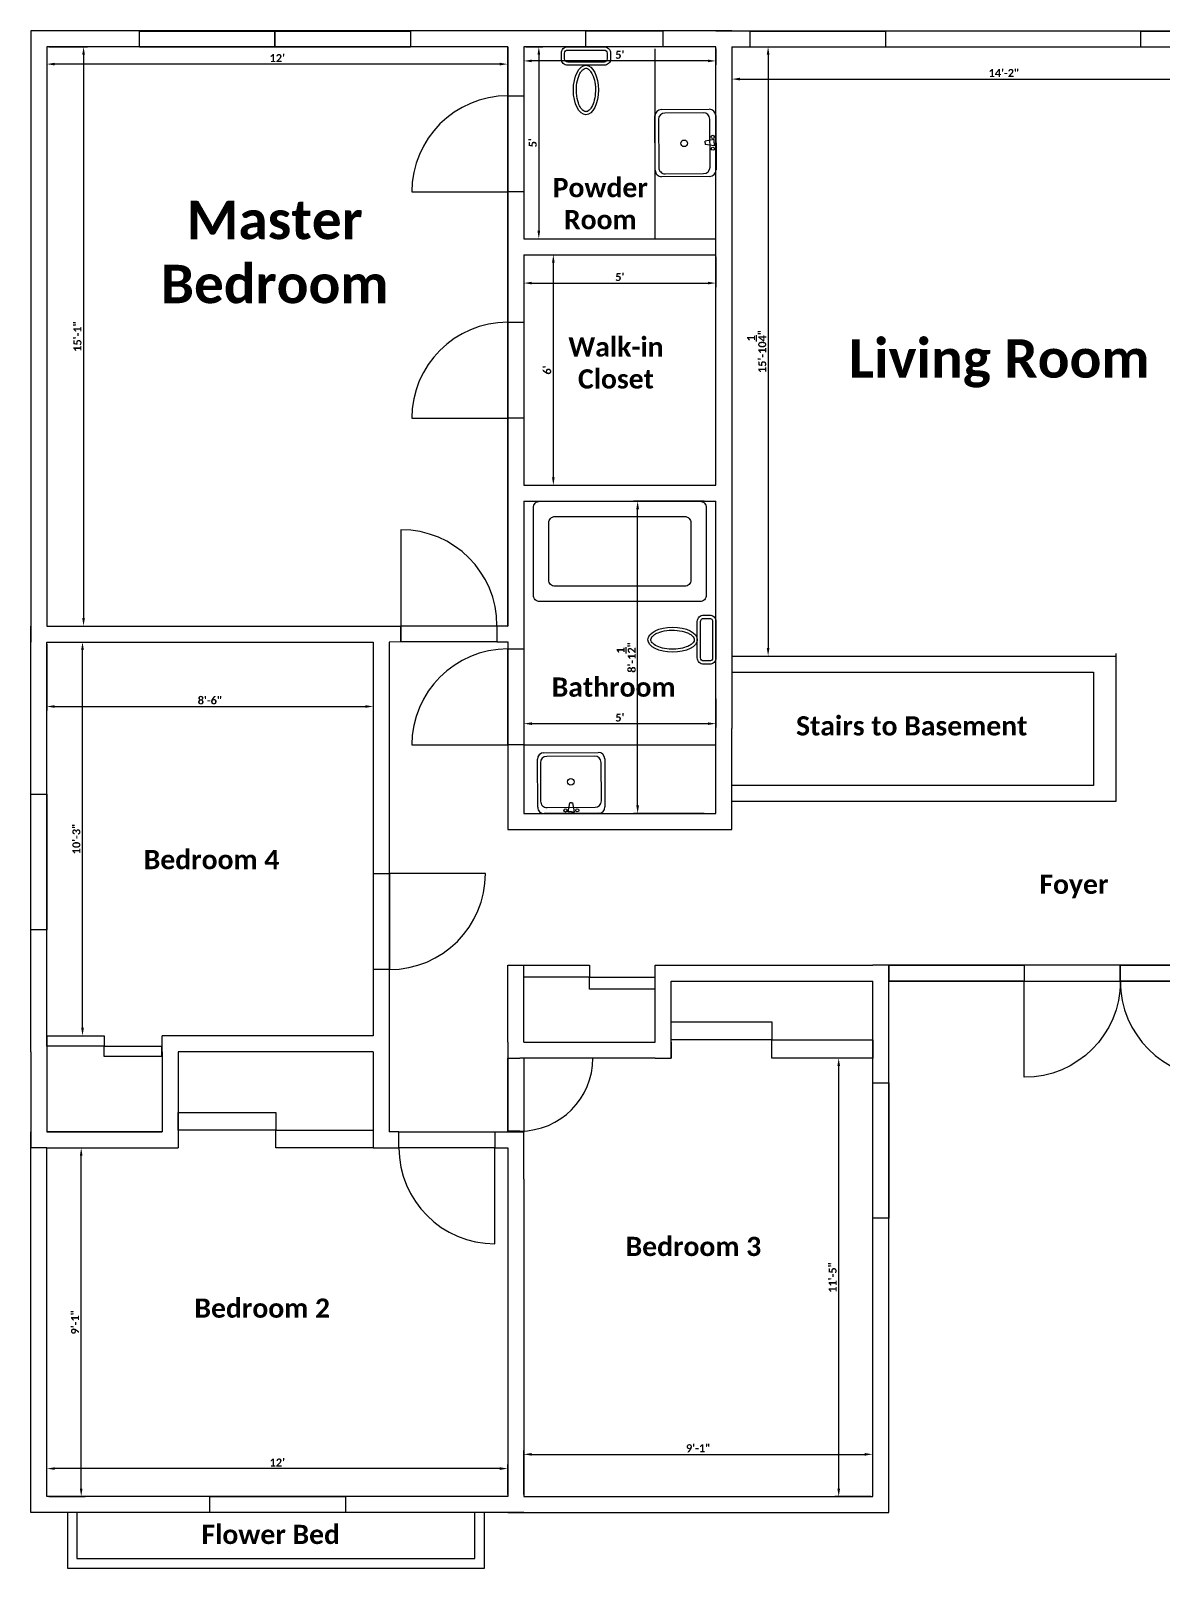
# Model space of a CAD drawing. Header units: feet. Extents: x 783 to 1494, y 1739 to 2286.
# Drawn here: x 783 to 1136.7, y 1775.5 to 2255.9 of the extents above; entities that cross this region are included whole.
import ezdxf

# ---------------------------------------------------------------- set-up
doc = ezdxf.new("R2010")
doc.units = ezdxf.units.FT
for name, color, linetype in [('Closet', 50, 'Continuous'), ('DImensions', 130, 'Continuous'), ('Flowerbed', 36, 'Continuous'), ('Glass', 160, 'Continuous'), ('ruler', 10, 'Continuous'), ('Vanity', 6, 'Continuous'), ('Walls', 7, 'Continuous')]:
    doc.layers.add(name, color=color, linetype=linetype)
doc.layers.add('Door', color=84, linetype='Continuous', lineweight=30)
doc.styles.add('Dimensions', font='calibrib.ttf', dxfattribs={"height": 6})
doc.styles.add('Room Names', font='calibrib.ttf', dxfattribs={"height": 12})
doc.styles.get("Standard").update_dxf_attribs({"font": 'calibrib.ttf'})
doc.dimstyles.new('Dimensions of Rooms', dxfattribs={"dimtxt": 2.5, "dimasz": 2.5, "dimexe": 1.25, "dimexo": 0.625, "dimtad": 1, "dimlunit": 4, "dimtxsty": 'Standard', "dimcen": 2.5, "dimadec": 0, "dimazin": 0, "dimtfac": 1, "dimtmove": 0, "dimatfit": 3, "dimfxl": 1, "dimarcsym": 0})

# ---------------------------------------------------------------- blocks, each defined once
blk = doc.blocks.new('*D5')
at = {"layer": 'Defpoints', "color": 0, "lineweight": 30, "transparency": 16777216}
for p in [(787.97, 2250.93), (931.97, 2250.93), (787.97, 2245.51)]:
    blk.add_point(p, dxfattribs=at)
at = {"layer": 'DImensions', "color": 0, "lineweight": -2, "transparency": 16777216}
for p, q in [((787.97, 2250.31), (787.97, 2244.26)), ((931.97, 2250.31), (931.97, 2244.26)), ((929.47, 2245.51), (790.47, 2245.51))]:
    blk.add_line(p, q, dxfattribs=at)
at = {"layer": 'DImensions', "color": 0, "lineweight": 30, "transparency": 16777216}
for points in [[(790.47, 2245.93), (790.47, 2245.09), (787.97, 2245.51)], [(929.47, 2245.93), (929.47, 2245.09), (931.97, 2245.51)]]:
    blk.add_solid(points, dxfattribs=at)
at = {"layer": 'DImensions', "color": 0, "transparency": 16777216, "insert": (859.97, 2247.4), "char_height": 2.5, "attachment_point": 5}
blk.add_mtext("12'", dxfattribs=at)
blk = doc.blocks.new('*D6')
at = {"layer": 'Defpoints', "color": 0, "transparency": 16777216}
for p in [(787.97, 2250.93), (787.97, 2069.93), (799.47, 2069.93)]:
    blk.add_point(p, dxfattribs=at)
at = {"layer": 'DImensions', "color": 0, "lineweight": -2, "transparency": 16777216}
for p, q in [((788.6, 2250.93), (800.72, 2250.93)), ((799.47, 2248.43), (799.47, 2072.43)), ((788.6, 2069.93), (800.72, 2069.93))]:
    blk.add_line(p, q, dxfattribs=at)
at = {"layer": 'DImensions', "color": 0, "transparency": 16777216}
for points in [[(799.05, 2248.43), (799.88, 2248.43), (799.47, 2250.93)], [(799.05, 2072.43), (799.88, 2072.43), (799.47, 2069.93)]]:
    blk.add_solid(points, dxfattribs=at)
at = {"layer": 'DImensions', "color": 0, "transparency": 16777216, "insert": (797.57, 2160.43), "char_height": 2.5, "attachment_point": 5, "rotation": 90}
blk.add_mtext('15\'-1"', dxfattribs=at)
blk = doc.blocks.new('*D7')
at = {"layer": 'Defpoints', "color": 0, "lineweight": 30, "transparency": 16777216}
for p in [(936.97, 2250.93), (996.97, 2250.93), (936.97, 2246.51)]:
    blk.add_point(p, dxfattribs=at)
at = {"layer": 'DImensions', "color": 0, "lineweight": -2, "transparency": 16777216}
for p, q in [((936.97, 2250.31), (936.97, 2245.26)), ((996.97, 2250.31), (996.97, 2245.26)), ((994.47, 2246.51), (939.47, 2246.51))]:
    blk.add_line(p, q, dxfattribs=at)
at = {"layer": 'DImensions', "color": 0, "lineweight": 30, "transparency": 16777216}
for points in [[(939.47, 2246.93), (939.47, 2246.1), (936.97, 2246.51)], [(994.47, 2246.93), (994.47, 2246.1), (996.97, 2246.51)]]:
    blk.add_solid(points, dxfattribs=at)
at = {"layer": 'DImensions', "color": 0, "transparency": 16777216, "insert": (966.97, 2248.41), "char_height": 2.5, "attachment_point": 5}
blk.add_mtext("5'", dxfattribs=at)
blk = doc.blocks.new('*D8')
at = {"layer": 'Defpoints', "color": 0, "transparency": 16777216}
for p in [(787.97, 2064.93), (889.97, 2064.93), (889.97, 2044.8)]:
    blk.add_point(p, dxfattribs=at)
at = {"layer": 'DImensions', "color": 0, "lineweight": -2, "transparency": 16777216}
for p, q in [((787.97, 2064.31), (787.97, 2043.55)), ((889.97, 2064.31), (889.97, 2043.55)), ((790.47, 2044.8), (887.47, 2044.8))]:
    blk.add_line(p, q, dxfattribs=at)
at = {"layer": 'DImensions', "color": 0, "transparency": 16777216}
for points in [[(790.47, 2045.21), (790.47, 2044.38), (787.97, 2044.8)], [(887.47, 2045.21), (887.47, 2044.38), (889.97, 2044.8)]]:
    blk.add_solid(points, dxfattribs=at)
at = {"layer": 'DImensions', "color": 0, "transparency": 16777216, "insert": (838.97, 2046.71), "char_height": 2.5, "attachment_point": 5}
blk.add_mtext('8\'-6"', dxfattribs=at)
blk = doc.blocks.new('*D9')
at = {"layer": 'Defpoints', "color": 0, "transparency": 16777216}
for p in [(787.97, 2064.93), (799.14, 2064.93), (787.97, 1941.93)]:
    blk.add_point(p, dxfattribs=at)
at = {"layer": 'DImensions', "color": 0, "lineweight": -2, "transparency": 16777216}
for p, q in [((788.6, 2064.93), (800.39, 2064.93)), ((799.14, 1944.43), (799.14, 2062.43)), ((788.6, 1941.93), (800.39, 1941.93))]:
    blk.add_line(p, q, dxfattribs=at)
at = {"layer": 'DImensions', "color": 0, "transparency": 16777216}
for points in [[(798.72, 2062.43), (799.56, 2062.43), (799.14, 2064.93)], [(798.72, 1944.43), (799.56, 1944.43), (799.14, 1941.93)]]:
    blk.add_solid(points, dxfattribs=at)
at = {"layer": 'DImensions', "color": 0, "transparency": 16777216, "insert": (797.23, 2003.43), "char_height": 2.5, "attachment_point": 5, "rotation": 90}
blk.add_mtext('10\'-3"', dxfattribs=at)
blk = doc.blocks.new('*D12')
at = {"layer": 'Defpoints', "color": 0, "lineweight": 30, "transparency": 16777216}
for p in [(1045.97, 1811.14), (936.97, 1797.93), (1045.97, 1797.93)]:
    blk.add_point(p, dxfattribs=at)
at = {"layer": 'DImensions', "color": 0, "lineweight": -2, "transparency": 16777216}
for p, q in [((936.97, 1798.56), (936.97, 1812.39)), ((939.47, 1811.14), (1043.47, 1811.14)), ((1045.97, 1798.56), (1045.97, 1812.39))]:
    blk.add_line(p, q, dxfattribs=at)
at = {"layer": 'DImensions', "color": 0, "lineweight": 30, "transparency": 16777216}
for points in [[(939.47, 1811.56), (939.47, 1810.72), (936.97, 1811.14)], [(1043.47, 1811.56), (1043.47, 1810.72), (1045.97, 1811.14)]]:
    blk.add_solid(points, dxfattribs=at)
at = {"layer": 'DImensions', "color": 0, "transparency": 16777216, "insert": (991.47, 1813.05), "char_height": 2.5, "attachment_point": 5}
blk.add_mtext('9\'-1"', dxfattribs=at)
blk = doc.blocks.new('*D13')
at = {"layer": 'Defpoints', "color": 0, "lineweight": 30, "transparency": 16777216}
for p in [(1035.34, 1934.93), (1045.97, 1934.93), (1045.97, 1797.93)]:
    blk.add_point(p, dxfattribs=at)
at = {"layer": 'DImensions', "color": 0, "lineweight": -2, "transparency": 16777216}
for p, q in [((1045.35, 1934.93), (1034.09, 1934.93)), ((1035.34, 1800.43), (1035.34, 1932.43)), ((1045.35, 1797.93), (1034.09, 1797.93))]:
    blk.add_line(p, q, dxfattribs=at)
at = {"layer": 'DImensions', "color": 0, "lineweight": 30, "transparency": 16777216}
for points in [[(1034.92, 1932.43), (1035.76, 1932.43), (1035.34, 1934.93)], [(1034.92, 1800.43), (1035.76, 1800.43), (1035.34, 1797.93)]]:
    blk.add_solid(points, dxfattribs=at)
at = {"layer": 'DImensions', "color": 0, "transparency": 16777216, "insert": (1033.44, 1866.43), "char_height": 2.5, "attachment_point": 5, "rotation": 90}
blk.add_mtext('11\'-5"', dxfattribs=at)
blk = doc.blocks.new('*D15')
at = {"layer": 'Defpoints', "color": 0, "lineweight": 30, "transparency": 16777216}
for p in [(936.97, 2250.93), (936.97, 2190.93), (941.67, 2190.93)]:
    blk.add_point(p, dxfattribs=at)
at = {"layer": 'DImensions', "color": 0, "lineweight": -2, "transparency": 16777216}
for p, q in [((937.6, 2250.93), (942.92, 2250.93)), ((941.67, 2248.43), (941.67, 2193.43)), ((937.6, 2190.93), (942.92, 2190.93))]:
    blk.add_line(p, q, dxfattribs=at)
at = {"layer": 'DImensions', "color": 0, "lineweight": 30, "transparency": 16777216}
for points in [[(941.25, 2248.43), (942.09, 2248.43), (941.67, 2250.93)], [(941.25, 2193.43), (942.09, 2193.43), (941.67, 2190.93)]]:
    blk.add_solid(points, dxfattribs=at)
at = {"layer": 'DImensions', "color": 0, "transparency": 16777216, "insert": (939.77, 2220.93), "char_height": 2.5, "attachment_point": 5, "rotation": 90}
blk.add_mtext("5'", dxfattribs=at)
blk = doc.blocks.new('*D16')
at = {"layer": 'Defpoints', "color": 0, "transparency": 16777216}
for p in [(936.97, 2185.93), (936.97, 2113.93), (946.2, 2113.93)]:
    blk.add_point(p, dxfattribs=at)
at = {"layer": 'DImensions', "color": 0, "lineweight": -2, "transparency": 16777216}
for p, q in [((937.6, 2185.93), (947.45, 2185.93)), ((946.2, 2183.43), (946.2, 2116.43)), ((937.6, 2113.93), (947.45, 2113.93))]:
    blk.add_line(p, q, dxfattribs=at)
at = {"layer": 'DImensions', "color": 0, "transparency": 16777216}
for points in [[(945.78, 2183.43), (946.62, 2183.43), (946.2, 2185.93)], [(945.78, 2116.43), (946.62, 2116.43), (946.2, 2113.93)]]:
    blk.add_solid(points, dxfattribs=at)
at = {"layer": 'DImensions', "color": 0, "transparency": 16777216, "insert": (944.29, 2149.93), "char_height": 2.5, "attachment_point": 5, "rotation": 90}
blk.add_mtext("6'", dxfattribs=at)
blk = doc.blocks.new('*D17')
at = {"layer": 'Defpoints', "color": 0, "transparency": 16777216}
for p in [(936.97, 2185.93), (996.97, 2185.93), (996.97, 2177.09)]:
    blk.add_point(p, dxfattribs=at)
at = {"layer": 'DImensions', "color": 0, "lineweight": -2, "transparency": 16777216}
for p, q in [((936.97, 2185.31), (936.97, 2175.84)), ((996.97, 2185.31), (996.97, 2175.84)), ((939.47, 2177.09), (994.47, 2177.09))]:
    blk.add_line(p, q, dxfattribs=at)
at = {"layer": 'DImensions', "color": 0, "transparency": 16777216}
for points in [[(939.47, 2177.5), (939.47, 2176.67), (936.97, 2177.09)], [(994.47, 2177.5), (994.47, 2176.67), (996.97, 2177.09)]]:
    blk.add_solid(points, dxfattribs=at)
at = {"layer": 'DImensions', "color": 0, "transparency": 16777216, "insert": (966.97, 2178.98), "char_height": 2.5, "attachment_point": 5}
blk.add_mtext("5'", dxfattribs=at)
blk = doc.blocks.new('*D20')
at = {"layer": 'Defpoints', "color": 0, "lineweight": 30, "transparency": 16777216}
for p in [(787.97, 1906.93), (798.73, 1906.93), (787.97, 1797.93)]:
    blk.add_point(p, dxfattribs=at)
at = {"layer": 'DImensions', "color": 0, "lineweight": -2, "transparency": 16777216}
for p, q in [((788.6, 1906.93), (799.98, 1906.93)), ((798.73, 1800.43), (798.73, 1904.43)), ((788.6, 1797.93), (799.98, 1797.93))]:
    blk.add_line(p, q, dxfattribs=at)
at = {"layer": 'DImensions', "color": 0, "lineweight": 30, "transparency": 16777216}
for points in [[(798.31, 1904.43), (799.14, 1904.43), (798.73, 1906.93)], [(798.31, 1800.43), (799.14, 1800.43), (798.73, 1797.93)]]:
    blk.add_solid(points, dxfattribs=at)
at = {"layer": 'DImensions', "color": 0, "transparency": 16777216, "insert": (796.81, 1852.43), "char_height": 2.5, "attachment_point": 5, "rotation": 90}
blk.add_mtext('9\'-1"', dxfattribs=at)
blk = doc.blocks.new('*D21')
at = {"layer": 'Defpoints', "color": 0, "lineweight": 30, "transparency": 16777216}
for p in [(787.97, 1806.69), (787.97, 1797.93), (931.97, 1797.93)]:
    blk.add_point(p, dxfattribs=at)
at = {"layer": 'DImensions', "color": 0, "lineweight": -2, "transparency": 16777216}
for p, q in [((787.97, 1798.56), (787.97, 1807.94)), ((929.47, 1806.69), (790.47, 1806.69)), ((931.97, 1798.56), (931.97, 1807.94))]:
    blk.add_line(p, q, dxfattribs=at)
at = {"layer": 'DImensions', "color": 0, "lineweight": 30, "transparency": 16777216}
for points in [[(790.47, 1807.11), (790.47, 1806.27), (787.97, 1806.69)], [(929.47, 1807.11), (929.47, 1806.27), (931.97, 1806.69)]]:
    blk.add_solid(points, dxfattribs=at)
at = {"layer": 'DImensions', "color": 0, "transparency": 16777216, "insert": (859.97, 1808.58), "char_height": 2.5, "attachment_point": 5}
blk.add_mtext("12'", dxfattribs=at)
blk = doc.blocks.new('Door')
at = {"layer": 'Door'}
blk.add_line((-44.48, -34.89), (-44.48, -4.89), dxfattribs=at)
blk.add_lwpolyline([(-74.48, 0.11), (-44.48, 0.11), (-44.48, -4.89), (-74.48, -4.89)], close=True, dxfattribs=at)
blk.add_arc((-44.48, -4.89), 30, 180, 270, dxfattribs=at)
blk = doc.blocks.new('Double Door')
at = {"layer": 'Walls', "lineweight": 30, "xscale": -1}
blk.add_blockref('Door', (-111.75, 42.83), dxfattribs=at)
at = {"layer": 'Walls', "lineweight": 30}
blk.add_blockref('Door', (37.2, 42.83), dxfattribs=at)
blk = doc.blocks.new('*D26')
at = {"layer": 'Defpoints', "color": 0, "lineweight": 30, "transparency": 16777216}
for p in [(1001.97, 2250.93), (1171.97, 2250.93), (1171.97, 2240.83)]:
    blk.add_point(p, dxfattribs=at)
at = {"layer": 'DImensions', "color": 0, "lineweight": -2, "transparency": 16777216}
for p, q in [((1001.97, 2250.31), (1001.97, 2239.58)), ((1171.97, 2250.31), (1171.97, 2239.58)), ((1004.47, 2240.83), (1169.47, 2240.83))]:
    blk.add_line(p, q, dxfattribs=at)
at = {"layer": 'DImensions', "color": 0, "lineweight": 30, "transparency": 16777216}
for points in [[(1004.47, 2241.25), (1004.47, 2240.41), (1001.97, 2240.83)], [(1169.47, 2241.25), (1169.47, 2240.41), (1171.97, 2240.83)]]:
    blk.add_solid(points, dxfattribs=at)
at = {"layer": 'DImensions', "color": 0, "lineweight": 30, "transparency": 16777216, "insert": (1086.97, 2242.73), "char_height": 2.5, "attachment_point": 5}
blk.add_mtext('14\'-2"', dxfattribs=at)
blk = doc.blocks.new('*D27')
at = {"layer": 'Defpoints', "color": 0, "lineweight": 30, "transparency": 16777216}
for p in [(1001.97, 2250.93), (1001.97, 2060.57), (1013.29, 2060.57)]:
    blk.add_point(p, dxfattribs=at)
at = {"layer": 'DImensions', "color": 0, "lineweight": -2, "transparency": 16777216}
for p, q in [((1002.6, 2250.93), (1014.54, 2250.93)), ((1013.29, 2248.43), (1013.29, 2063.07)), ((1002.6, 2060.57), (1014.54, 2060.57))]:
    blk.add_line(p, q, dxfattribs=at)
at = {"layer": 'DImensions', "color": 0, "lineweight": 30, "transparency": 16777216}
for points in [[(1012.87, 2248.43), (1013.7, 2248.43), (1013.29, 2250.93)], [(1012.87, 2063.07), (1013.7, 2063.07), (1013.29, 2060.57)]]:
    blk.add_solid(points, dxfattribs=at)
at = {"layer": 'DImensions', "color": 0, "lineweight": 30, "transparency": 16777216, "insert": (1009.71, 2155.75), "char_height": 2.5, "attachment_point": 5, "rotation": 90}
blk.add_mtext('15\'-10{\\H1x;\\S1/4;}"', dxfattribs=at)
blk = doc.blocks.new('Window')
at = {"layer": 'Glass', "lineweight": 30}
blk.add_lwpolyline([(5.7, -0.15), (48.03, -0.15), (48.03, -5.15), (5.7, -5.15)], close=True, dxfattribs=at)
blk = doc.blocks.new('Small Window')
at = {"layer": 'Glass', "lineweight": 30}
blk.add_lwpolyline([(-24, 0), (0, 0), (0, -5), (-24, -5)], close=True, dxfattribs=at)
blk = doc.blocks.new('Closet')
at = {"layer": 'Closet', "lineweight": 30}
for points in [[(-58.78, 4), (-32.28, 4), (-32.28, -0.79), (-58.78, -0.79)], [(-32.28, -0.79), (-5.78, -0.79), (-5.78, -5.58), (-32.28, -5.58)]]:
    blk.add_lwpolyline(points, close=True, dxfattribs=at)
blk = doc.blocks.new('Sink')
at = {"layer": 'Vanity', "lineweight": 30}
for p, q in [((-8.5, 0), (8.5, 0)), ((-10.5, -17), (-10.5, -2)), ((-9.39, -3.88), (-9.39, -15.88)), ((7.61, -1.88), (-7.39, -1.88)), ((0, -0.51), (-1, -0.51)), ((-1, -0.51), (-0.5, -3.36)), ((0, -3.36), (-0.5, -3.36)), ((0, -0.51), (1, -0.51)), ((0, -3.36), (0.5, -3.36)), ((1, -0.51), (0.5, -3.36)), ((9.61, -15.88), (9.61, -3.88)), ((10.5, -2), (10.5, -17)), ((8.5, -19), (-8.5, -19)), ((-7.39, -17.88), (7.61, -17.88))]:
    blk.add_line(p, q, dxfattribs=at)
for centre, radius in [((-1.84, -0.96), 0.5), ((1.84, -0.96), 0.5), ((0.11, -9.88), 1.03)]:
    blk.add_circle(centre, radius, dxfattribs=at)
for centre, start, end in [((-8.5, -2), 90, 180), ((8.5, -2), 0, 90), ((-7.39, -3.88), 90, 180), ((7.61, -3.88), 0, 90), ((-8.5, -17), 180, 270), ((-7.39, -15.88), 180, 270), ((7.61, -15.88), 270, 0), ((8.5, -17), 270, 0)]:
    blk.add_arc(centre, 2, start, end, dxfattribs=at)
blk = doc.blocks.new('Toilet')
at = {"layer": 'Vanity', "lineweight": 30}
for points in [[(-3.8, 7.68), (-2, 7.68, -0.414214), (0, 5.68), (0, -5.68, -0.414214), (-2, -7.68), (-3.8, -7.68, -0.414214), (-5.8, -5.68), (-5.8, 5.68, -0.414214)], [(-3.78, 6.66), (-2.02, 6.66, -0.414214), (-1.02, 5.66), (-1.02, -5.66, -0.414214), (-2.02, -6.66), (-3.78, -6.66, -0.414214), (-4.78, -5.66), (-4.78, 5.66, -0.414214)]]:
    blk.add_lwpolyline(points, format="xyb", close=True, dxfattribs=at)
blk.add_ellipse((-13.51, 0), major_axis=(-7.71, 0), ratio=0.507905, dxfattribs=at)
blk.add_open_spline([(-20.29, 0), (-20.29, -0.14), (-20.26, -0.29), (-20.13, -0.61), (-20.02, -0.78), (-19.71, -1.15), (-19.5, -1.34), (-18.74, -1.87), (-18.07, -2.2), (-16.48, -2.69), (-15.57, -2.87), (-13.68, -3.01), (-12.7, -2.99), (-10.85, -2.76), (-9.97, -2.55), (-8.63, -2.04), (-8.11, -1.76), (-7.4, -1.23), (-7.16, -0.99), (-6.85, -0.54), (-6.77, -0.34), (-6.72, 0), (-6.73, 0.15), (-6.83, 0.47), (-6.92, 0.65), (-7.2, 1.03), (-7.4, 1.23), (-7.92, 1.62), (-8.23, 1.82), (-9.33, 2.35), (-10.28, 2.64), (-12.35, 2.98), (-13.47, 3.03), (-15.63, 2.87), (-16.67, 2.66), (-18.19, 2.13), (-18.74, 1.86), (-19.51, 1.34), (-19.78, 1.09), (-20.11, 0.65), (-20.2, 0.47), (-20.28, 0.2), (-20.29, 0.1), (-20.29, 0)], degree=3, knots=[0, 0, 0, 0, 0.207283, 0.207283, 0.414566, 0.414566, 0.621849, 0.621849, 1.019253, 1.019253, 1.416657, 1.416657, 1.814061, 1.814061, 2.211464, 2.211464, 2.539184, 2.539184, 2.803359, 2.803359, 3.067534, 3.067534, 3.287871, 3.287871, 3.508209, 3.508209, 3.728546, 3.728546, 3.948883, 3.948883, 4.40282, 4.40282, 4.856757, 4.856757, 5.310694, 5.310694, 5.6411, 5.6411, 5.91344, 5.91344, 6.141334, 6.141334, 6.283185, 6.283185, 6.283185, 6.283185], dxfattribs=at)
blk = doc.blocks.new('Bathtub')
at = {"layer": 'Vanity', "lineweight": 30}
for points in [[(-52, 15.67), (-2, 15.67, -0.414214), (0, 13.67), (0, -13.67, -0.414214), (-2, -15.67), (-52, -15.67, -0.414214), (-54, -13.67), (-54, 13.67, -0.414214)], [(-47.22, 10.9), (-6.78, 10.9, -0.414214), (-4.78, 8.9), (-4.78, -8.9, -0.414214), (-6.78, -10.9), (-47.22, -10.9, -0.414214), (-49.22, -8.9), (-49.22, 8.9, -0.414214)]]:
    blk.add_lwpolyline(points, format="xyb", close=True, dxfattribs=at)
blk = doc.blocks.new('*D46')
at = {"layer": 'Defpoints', "color": 0, "lineweight": 30, "transparency": 16777216}
for p in [(972.53, 2108.93), (993.9, 2108.93), (993.9, 2011.38)]:
    blk.add_point(p, dxfattribs=at)
at = {"layer": 'DImensions', "color": 0, "lineweight": -2, "transparency": 16777216}
for p, q in [((993.28, 2108.93), (971.28, 2108.93)), ((972.53, 2013.88), (972.53, 2106.43)), ((993.28, 2011.38), (971.28, 2011.38))]:
    blk.add_line(p, q, dxfattribs=at)
at = {"layer": 'DImensions', "color": 0, "lineweight": 30, "transparency": 16777216}
for points in [[(972.11, 2106.43), (972.95, 2106.43), (972.53, 2108.93)], [(972.11, 2013.88), (972.95, 2013.88), (972.53, 2011.38)]]:
    blk.add_solid(points, dxfattribs=at)
at = {"layer": 'DImensions', "color": 0, "lineweight": 30, "transparency": 16777216, "insert": (968.95, 2060.16), "char_height": 2.5, "attachment_point": 5, "rotation": 90}
blk.add_mtext('8\'-1{\\H1x;\\S1/2;}"', dxfattribs=at)
blk = doc.blocks.new('*D47')
at = {"layer": 'Defpoints', "color": 0, "lineweight": 30, "transparency": 16777216}
for p in [(937, 2047.78), (996.97, 2047.78), (996.97, 2039.44)]:
    blk.add_point(p, dxfattribs=at)
at = {"layer": 'DImensions', "color": 0, "lineweight": -2, "transparency": 16777216}
for p, q in [((937, 2047.16), (937, 2038.19)), ((996.97, 2047.16), (996.97, 2038.19)), ((939.5, 2039.44), (994.47, 2039.44))]:
    blk.add_line(p, q, dxfattribs=at)
at = {"layer": 'DImensions', "color": 0, "lineweight": 30, "transparency": 16777216}
for points in [[(939.5, 2039.86), (939.5, 2039.02), (937, 2039.44)], [(994.47, 2039.86), (994.47, 2039.02), (996.97, 2039.44)]]:
    blk.add_solid(points, dxfattribs=at)
at = {"layer": 'DImensions', "color": 0, "lineweight": 30, "transparency": 16777216, "insert": (966.98, 2041.34), "char_height": 2.5, "attachment_point": 5}
blk.add_mtext("5'", dxfattribs=at)

msp = doc.modelspace()

# ---------------------------------------------------------------- linework, layer by layer
for points in [[(996.973, 2255.933), (1176.973, 2255.933)], [(996.973, 2113.933), (996.973, 2250.933)], [(1001.973, 2250.933), (1171.973, 2250.933), (1171.973, 2083.418)], [(996.973, 2087.674), (996.973, 2108.933)], [(996.973, 2058.572), (996.973, 2082.674)], [(996.973, 2047.933), (996.973, 2052.418)], [(1114.891, 2020.088), (1001.973, 2020.088)], [(1121.891, 2015.088), (1001.973, 2015.088)]]:
    msp.add_lwpolyline(points)
at = {"layer": 'Door'}
for p, q in [((931.973, 1912.132), (931.973, 1934.933)), ((931.973, 1934.933), (935.773, 1934.933)), ((958.574, 1934.933), (935.773, 1934.933)), ((936.977, 1934.65), (936.977, 1911.849)), ((935.773, 1912.132), (931.973, 1912.132))]:
    msp.add_line(p, q, dxfattribs=at)
at = {"layer": 'Door', "lineweight": 30}
msp.add_line((936.973, 1934.933), (936.977, 1934.65), dxfattribs=at)
at = {"layer": 'Door'}
msp.add_arc((935.773, 1934.933), 22.801, 270, 0, dxfattribs=at)
at = {"layer": 'Flowerbed', "lineweight": 30}
for p, q in [((794.413, 1792.933), (794.413, 1775.55)), ((797.413, 1792.933), (797.413, 1778.55)), ((921.713, 1778.55), (921.713, 1792.933)), ((924.713, 1775.55), (924.713, 1792.933)), ((797.413, 1778.55), (921.713, 1778.55)), ((794.413, 1775.55), (924.713, 1775.55))]:
    msp.add_line(p, q, dxfattribs=at)
at = {"layer": 'ruler', "lineweight": 30}
msp.add_line((1050.973, 1958.933), (1050.973, 1958.933), dxfattribs=at)
at = {"layer": 'Vanity', "lineweight": 30}
for p, q in [((977.975, 2190.933), (977.973, 2250.262)), ((936.996, 2032.78), (996.973, 2032.78))]:
    msp.add_line(p, q, dxfattribs=at)
at = {"layer": 'Walls', "lineweight": 30}
for p, q in [((1001.973, 2250.933), (1001.973, 2060.574)), ((894.973, 2069.933), (898.6, 2069.933)), ((898.6, 2069.933), (898.6, 2065.046)), ((928.6, 2070.046), (931.973, 2069.933)), ((931.973, 2069.933), (928.6, 2069.933)), ((928.6, 2069.933), (928.6, 2065.046)), ((898.6, 2065.046), (894.973, 2064.933)), ((928.6, 2065.046), (931.973, 2065.046)), ((1001.973, 2060.574), (1001.973, 2037.933)), ((931.973, 1939.933), (931.973, 1963.933)), ((931.973, 1963.933), (936.973, 1963.933)), ((936.973, 1939.933), (936.973, 1963.933)), ((977.973, 1963.933), (1045.973, 1963.933)), ((977.973, 1958.933), (977.973, 1963.933)), ((1050.973, 1963.933), (1045.973, 1963.933)), ((1050.973, 1939.933), (1050.973, 1963.933)), ((1195.973, 1963.933), (1050.973, 1963.933)), ((1050.973, 1963.933), (1050.973, 1958.933)), ((1093.305, 1963.933), (1093.305, 1958.933)), ((977.973, 1939.933), (977.973, 1958.933)), ((982.973, 1939.933), (982.973, 1958.933)), ((982.973, 1934.933), (982.973, 1958.933)), ((982.973, 1958.933), (1045.973, 1958.933)), ((1045.973, 1934.933), (1045.973, 1958.933)), ((1050.973, 1958.933), (1175.009, 1958.933)), ((787.973, 1941.933), (787.973, 1936.933)), ((823.973, 1936.933), (823.973, 1941.933)), ((782.973, 1936.933), (782.973, 1906.933)), ((787.973, 1936.933), (787.973, 1911.933)), ((823.973, 1936.933), (823.973, 1911.933)), ((828.973, 1936.933), (828.973, 1906.933)), ((889.973, 1936.933), (889.973, 1906.933)), ((894.973, 1936.933), (894.973, 1911.933)), ((936.973, 1939.933), (977.973, 1939.933)), ((982.973, 1939.933), (982.973, 1934.933)), ((931.973, 1934.933), (931.973, 1911.933)), ((977.973, 1934.933), (982.973, 1934.933)), ((823.973, 1911.933), (787.973, 1911.933)), ((897.983, 1911.933), (894.973, 1911.933)), ((927.983, 1911.933), (931.973, 1911.933)), ((787.973, 1906.933), (782.973, 1906.933)), ((787.973, 1906.933), (828.973, 1906.933)), ((889.973, 1906.933), (894.973, 1906.933)), ((894.973, 1906.933), (897.983, 1906.933)), ((927.983, 1906.933), (931.973, 1906.933)), ((931.973, 1906.933), (931.973, 1897.158))]:
    msp.add_line(p, q, dxfattribs=at)
at = {"layer": 'Walls'}
for p, q in [((936.973, 2190.933), (996.973, 2190.933)), ((936.973, 2185.933), (996.973, 2185.933)), ((936.973, 2185.933), (936.973, 2113.933)), ((936.973, 2113.933), (996.973, 2113.933)), ((936.973, 2108.933), (996.973, 2108.933)), ((1121.891, 2061.318), (1121.891, 2025.832)), ((1114.891, 2055.574), (1114.891, 2020.088)), ((1121.891, 2055.574), (1121.891, 2020.088)), ((1121.891, 2020.088), (1121.891, 2015.088)), ((894.973, 1941.933), (894.973, 1936.933)), ((782.973, 1792.933), (782.973, 1911.933)), ((787.973, 1797.933), (787.973, 1906.933)), ((931.973, 1897.158), (931.973, 1797.933)), ((931.973, 1797.933), (787.973, 1797.933)), ((936.973, 1792.933), (782.973, 1792.933))]:
    msp.add_line(p, q, dxfattribs=at)
for points in [[(936.973, 2255.933), (782.973, 2255.933), (782.973, 2064.933)], [(1001.973, 2255.933), (931.973, 2255.933)], [(931.973, 2069.933), (931.973, 2069.933), (931.973, 2250.933), (787.973, 2250.933), (787.973, 2069.933), (894.973, 2069.933)], [(931.973, 2250.933), (931.973, 2069.933)], [(996.973, 2190.933), (996.973, 2250.933), (936.973, 2250.933), (936.973, 2190.933)], [(936.973, 2185.933), (936.973, 2113.933)], [(996.973, 2113.933), (996.973, 2185.933)], [(936.973, 2108.933), (936.973, 2011.383), (996.973, 2011.383), (996.973, 2108.933)], [(996.973, 2047.933), (996.973, 2083.418)], [(782.973, 1936.933), (782.973, 2069.933)], [(787.973, 1941.933), (787.973, 2064.933), (889.973, 2064.933), (889.973, 1941.933), (823.973, 1941.933)], [(787.973, 2064.933), (889.973, 2064.933)], [(894.973, 2064.933), (894.973, 1941.933)], [(931.973, 2065.046), (931.973, 2006.383), (1001.973, 2006.383), (1001.973, 2037.933)], [(1001.973, 2060.574), (1121.891, 2060.574)], [(1001.973, 2055.574), (1114.891, 2055.574)], [(889.973, 1936.933), (828.973, 1936.933)], [(931.973, 1792.933), (1050.973, 1792.933), (1050.973, 1939.933)], [(931.973, 1939.933), (931.973, 1934.933)], [(936.973, 1797.933), (1045.973, 1797.933), (1045.973, 1934.933)], [(977.973, 1934.933), (936.973, 1934.933)], [(787.973, 1911.933), (823.973, 1911.933)], [(936.973, 1897.158), (936.973, 1797.933)]]:
    msp.add_lwpolyline(points, dxfattribs=at)
at = {"layer": 'Walls', "lineweight": 30}
for points in [[(931.973, 1911.933), (936.977, 1911.933)], [(936.973, 1897.158), (936.977, 1911.849)]]:
    msp.add_lwpolyline(points, dxfattribs=at)

# ---------------------------------------------------------------- block references
at = {"layer": 'Closet', "lineweight": 30}
for p, xscale, yscale, zscale in [((982.413, 1960.838), 0.7729955510958028, 0.7729955510958028, 0.7729955510958028), ((1052.848, 1941.57), 1.188596482318701, 1.188596482318701, 1.188596482318701), ((827.738, 1939.224), 0.6764581990859806, 0.6764581990859806, 0.6764581990859806), ((896.627, 1913.357), 1.150510853495725, 1.150510853495725, 1.150510853495725)]:
    msp.add_blockref('Closet', p, dxfattribs=dict(at, xscale=xscale, yscale=yscale, zscale=zscale))
at = {"layer": 'DImensions'}
for p, rotation in [((936.889, 2161.128), 270), ((936.867, 2090.387), 270), ((854.124, 2065.153), 180), ((936.889, 1988.304), 270), ((890.118, 2037.08), 89.99999999999999)]:
    msp.add_blockref('Door', p, dxfattribs=dict(at, rotation=rotation))
at = {"layer": 'Glass', "lineweight": 30}
for name, p in [('Window', (811.201, 2255.933)), ('Window', (853.532, 2255.933)), ('Small Window', (980.38, 2255.933)), ('Window', (1001.973, 2255.933)), ('Window', (1123.973, 2255.933))]:
    msp.add_blockref(name, p, dxfattribs=at)
at = {"layer": 'Glass', "lineweight": 30, "rotation": 180}
msp.add_blockref('Window', (1099.007, 1958.785), dxfattribs=at)
at = {"layer": 'Vanity', "lineweight": 30}
for name, p, rotation in [('Toilet', (956.38, 2250.933), 90), ('Sink', (996.973, 2220.933), 270.3376778680436), ('Sink', (951.846, 2011.383), 180.3376778680395)]:
    msp.add_blockref(name, p, dxfattribs=dict(at, rotation=rotation))
for name, p in [('Bathtub', (993.973, 2093.258)), ('Toilet', (996.973, 2065.676))]:
    msp.add_blockref(name, p, dxfattribs=at)
at = {"layer": 'Walls', "lineweight": 30, "rotation": 90}
for p in [(782.825, 1969.335), (1045.825, 1879.182)]:
    msp.add_blockref('Window', p, dxfattribs=at)
at = {"layer": 'Walls', "lineweight": 30}
for name, p in [('Double Door', (1160.578, 1920.998)), ('Door', (972.46, 1911.826)), ('Window', (833.23, 1798.081))]:
    msp.add_blockref(name, p, dxfattribs=at)

# ---------------------------------------------------------------- texts
at = {"insert": (1038.516, 2159.544), "char_height": 12, "attachment_point": 1, "style": 'Room Names'}
msp.add_mtext_dynamic_manual_height_columns('Living Room', width=120.36573, gutter_width=60, heights=[0], dxfattribs=at)
at = {"layer": 'Walls', "lineweight": 30, "char_height": 6, "attachment_point": 1, "style": 'Dimensions'}
for s, width, insert in [('\\pxqc;Powder Room', 35.41577, (943.16, 2209.928)), ('Flower Bed', 89.44071, (836.309, 1789.124))]:
    msp.add_mtext_dynamic_manual_height_columns(s, width=width, gutter_width=30, heights=[0], dxfattribs=dict(at, insert=insert))
at = {"layer": 'Walls', "attachment_point": 1, "style": 'Dimensions'}
for s, width, gutter_width, heights, insert, char_height in [('\\pxqc;Master Bedroom', 93.43664, 60, [33.034], (812.441, 2202.81), 12), ('\\pxqc;Walk-in Closet', 45.67175, 30, [16.955], (942.929, 2160.152), 6), ('Bathroom', 45.119, 30, [14.603], (945.683, 2053.864), 6), ('Stairs to Basement', 76.44491, 30, [14.997], (1022.024, 2041.75), 6), ('Bedroom 4', 53.71804, 30, [0], (818.25, 1999.971), 6), ('Foyer', 65.21816, 30, [0], (1098.04, 1992.275), 6), ('\\pxqc;Bedroom 3', 70.66779, 30, [0], (954.611, 1879.105), 6), ('Bedroom 2', 75.06752, 30, [6.517], (834.09, 1859.831), 6)]:
    msp.add_mtext_dynamic_manual_height_columns(s, width=width, gutter_width=gutter_width, heights=heights, dxfattribs=dict(at, insert=insert, char_height=char_height))

# ---------------------------------------------------------------- dimensions: what is measured, and where the dimension line sits
at = {"layer": 'DImensions'}
for base, p1, p2, picture, middle in [((787.973, 2245.511), (931.973, 2250.933), (787.973, 2250.933), '*D5', (859.973, 2245.511)), ((936.973, 2246.512), (996.973, 2250.933), (936.973, 2250.933), '*D7', (966.973, 2246.512))]:
    dim = msp.add_linear_dim(base=base, p1=p1, p2=p2, dimstyle='Dimensions of Rooms', dxfattribs=at)
    dim.commit()
    dim.dimension.update_dxf_attribs({"geometry": picture, "text_midpoint": middle, "dimtype": 160})
for base, p1, p2, picture, middle in [((799.466, 2069.933), (787.973, 2250.933), (787.973, 2069.933), '*D6', (797.566, 2160.433)), ((946.2, 2113.933), (936.973, 2185.933), (936.973, 2113.933), '*D16', (944.288, 2149.933)), ((799.139, 2064.933), (787.973, 1941.933), (787.973, 2064.933), '*D9', (797.226, 2003.433)), ((1035.341, 1934.933), (1045.973, 1797.933), (1045.973, 1934.933), '*D13', (1033.441, 1866.433)), ((798.727, 1906.933), (787.973, 1797.933), (787.973, 1906.933), '*D20', (796.814, 1852.433))]:
    dim = msp.add_linear_dim(base=base, p1=p1, p2=p2, angle=90, dimstyle='Dimensions of Rooms', dxfattribs=at)
    dim.commit()
    dim.dimension.update_dxf_attribs({"geometry": picture, "text_midpoint": middle})
dim = msp.add_linear_dim(base=(941.669, 2190.933), p1=(936.973, 2250.933), p2=(936.973, 2190.933), angle=90, dimstyle='Dimensions of Rooms', dxfattribs=at)
dim.commit()
dim.dimension.update_dxf_attribs({"geometry": '*D15', "text_midpoint": (941.669, 2220.933), "dimtype": 160})
at = {"layer": 'DImensions', "lineweight": 30}
for base, p1, p2, picture, middle in [((1171.973, 2240.83), (1001.973, 2250.933), (1171.973, 2250.933), '*D26', (1086.973, 2242.728)), ((996.973, 2039.438), (936.996, 2047.78), (996.973, 2047.78), '*D47', (966.984, 2041.336))]:
    dim = msp.add_linear_dim(base=base, p1=p1, p2=p2, dimstyle='Dimensions of Rooms', dxfattribs=at)
    dim.commit()
    dim.dimension.update_dxf_attribs({"geometry": picture, "text_midpoint": middle})
for base, p1, p2, picture, middle in [((1013.285, 2060.574), (1001.973, 2250.933), (1001.973, 2060.574), '*D27', (1009.713, 2155.753)), ((972.529, 2108.933), (993.903, 2011.383), (993.903, 2108.933), '*D46', (968.946, 2060.158))]:
    dim = msp.add_linear_dim(base=base, p1=p1, p2=p2, angle=90, dimstyle='Dimensions of Rooms', dxfattribs=at)
    dim.commit()
    dim.dimension.update_dxf_attribs({"geometry": picture, "text_midpoint": middle})
at = {"layer": 'DImensions'}
for base, p1, p2, picture, middle in [((996.973, 2177.087), (936.973, 2185.933), (996.973, 2185.933), '*D17', (966.973, 2178.984)), ((889.973, 2044.798), (787.973, 2064.933), (889.973, 2064.933), '*D8', (838.973, 2046.712)), ((1045.973, 1811.14), (936.973, 1797.933), (1045.973, 1797.933), '*D12', (991.473, 1813.054)), ((787.973, 1806.689), (931.973, 1797.933), (787.973, 1797.933), '*D21', (859.973, 1808.58))]:
    dim = msp.add_linear_dim(base=base, p1=p1, p2=p2, dimstyle='Dimensions of Rooms', dxfattribs=at)
    dim.commit()
    dim.dimension.update_dxf_attribs({"geometry": picture, "text_midpoint": middle})

doc.saveas('drawing.dxf')
